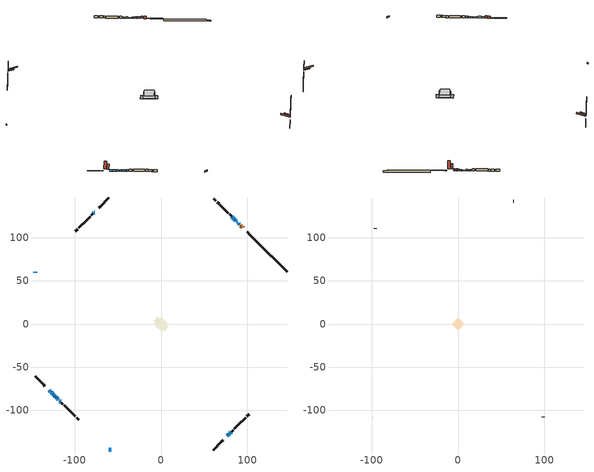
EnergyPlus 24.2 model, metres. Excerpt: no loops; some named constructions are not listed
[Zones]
conditioned space
 floor outside (Floor1 construction): -1.18,0 0,1.18 1.18,0 0,-1.18 z1.19
 floor adiabatic (AdiabaticFloorConstruction): -8.3,0 0,8.3 8.3,0 0,-8.3 z1.19
 floor foundation (Slab1 construction): -8.55,4 -4,8.55 8.55,-4 4,-8.55 z-1.5
 floor foundation (Slab2 construction): -2.55,0.94 -0.94,2.55 2.55,-0.94 0.94,-2.55 z0
 wall outside (RimJoist1 construction): 60.36,-145.71 69.78,-136.28 / -145.71,-60.36 -136.28,-69.78 / -60.36,145.71 -69.78,136.28 / 110.85,95.21 101.42,104.64 z1.19:1.49
 wall outside (RimJoist2 construction): 70.44,-135.63 71.71,-134.36 / -135.63,-70.44 -134.36,-71.71 / -70.44,135.63 -71.71,134.36 / 100.77,105.3 99.5,106.57 z1.19:1.49
 wall outside (AdiabaticWallConstruction 1): 94.58,111.49 93.68,112.38 / 93.03,113.04 92.45,113.61 / 91.8,114.27 91.42,114.65 z1.19:3.22
 wall outside (AdiabaticWallConstruction): -76.63,129.44 -76.97,129.1 / -117.99,-88.07 -117.65,-88.42 z1.19:2.79; 90.76,115.3 90.12,115.95 / -127.2,-78.86 -125.3,-80.77 / 80.52,-125.55 81.04,-125.02 / -116.99,-89.07 -115.93,-90.13 / 85.37,120.69 84.74,121.32 z1.19:2.97; -77.62,128.44 -78.15,127.92 / -60.36,-145.71 -59.36,-145.71 / 77.8,-128.26 78.51,-127.56 / -129.44,-76.63 -127.86,-78.21 / -124.64,-81.42 -123.24,-82.82 / -145.71,60.36 -145.71,59.36 / -58.44,-145.71 -57.44,-145.71 / 79.16,-126.9 79.86,-126.2 / -121.41,-84.66 -120.7,-85.36 z1.19:2.66; 76.63,-129.44 77.15,-128.92 z1.19:2.39; -122.59,-83.48 -122.06,-84 z1.19:2.18; 89.46,116.6 89.14,116.93 z1.19:2.31; -120.05,-86.02 -118.65,-87.42 z1.19:2.69; 88.48,117.58 88.17,117.9 z1.19:2.41; 87.51,118.55 87.19,118.88 z1.19:2.01; 86.53,119.53 86.03,120.04 z1.19:1.9; 84.09,121.98 83.01,123.06 z1.19:2.21; 82.35,123.71 81.8,124.27 z1.19:2.49
 wall outside (Wall1 construction): 81.7,-124.37 83.44,-122.63 / -115.28,-90.79 -113.54,-92.53 / -78.8,127.26 -80.54,125.53 / 81.14,124.92 79.4,126.66 z1.19:3.63
 wall outside (Wall2 construction): 84.09,-121.97 84.15,-121.92 / -112.88,-93.18 -112.83,-93.24 / -81.2,124.87 -81.25,124.81 / 78.75,127.32 78.69,127.37 z1.19:3.63
 wall outside (Wall3 construction): 84.8,-121.26 93.06,-113 / -112.17,-93.89 -103.91,-102.15 / -81.91,124.16 -90.17,115.9 / 78.03,128.03 69.77,136.29 z1.19:3.63
 wall outside (Wall4 construction): 93.72,-112.34 94.9,-111.17 / -103.25,-102.81 -102.08,-103.99 / -90.82,115.24 -92,114.06 / 69.12,136.95 67.94,138.12 z1.19:3.63
 wall outside (Wall5 construction): 95.55,-110.51 97.84,-108.23 / -101.42,-104.65 -99.14,-106.93 / -92.66,113.41 -94.94,111.13 / 67.28,138.78 65,141.06 z1.19:3.63
 wall outside (Wall7 construction): 99.32,-106.74 101.83,-104.24 / -97.65,-108.41 -95.15,-110.92 / -96.43,109.64 -98.93,107.13 / 63.52,142.55 61.01,145.05 z1.19:3.63
 wall foundation (FoundationWall1 construction): 111.51,94.56,-1.5 111.51,94.56,1.19 142.29,63.78,1.19 142.29,63.78,0.03 145.71,60.36,0.03 145.71,60.36,-1.5
 window (WindowConstruction 17): -76.63,129.44 -76.97,129.1 z1.19:2.79
 window (WindowConstruction 3): 90.76,115.3 90.12,115.95 z1.19:2.97
 window (WindowConstruction 4): -77.62,128.44 -78.15,127.92 z1.19:2.66
 window (WindowConstruction 5): -60.36,-145.71 -59.36,-145.71 z1.19:2.66
 window (WindowConstruction 6): 76.63,-129.44 77.15,-128.92 z1.19:2.38
 window (WindowConstruction 7): 77.8,-128.26 78.51,-127.56 z1.19:2.66
 window (WindowConstruction 8): -129.44,-76.63 -127.86,-78.21 z1.19:2.66
 window (WindowConstruction 9): -127.2,-78.86 -125.3,-80.77 z1.19:2.97
 window (WindowConstruction 10): -124.64,-81.42 -123.24,-82.82 z1.19:2.66
 window (WindowConstruction 11): -122.58,-83.48 -122.06,-84 z1.19:2.18
 window (WindowConstruction 12): -145.71,60.36 -145.71,59.36 z1.19:2.66
 window (WindowConstruction 18): 89.46,116.61 89.14,116.93 z1.19:2.31
 window (WindowConstruction 13): -58.44,-145.71 -57.44,-145.71 z1.19:2.66
 window (WindowConstruction 14): 79.16,-126.9 79.86,-126.2 z1.19:2.66
 window (WindowConstruction 15): -121.41,-84.66 -120.71,-85.36 z1.19:2.66
 window (WindowConstruction 16): -120.05,-86.02 -118.65,-87.42 z1.19:2.69
 window (WindowConstruction 24): -117.99,-88.07 -117.65,-88.41 z1.19:2.79
 window (WindowConstruction 21): 88.48,117.59 88.17,117.9 z1.19:2.41
 window (WindowConstruction 22): 80.52,-125.55 81.04,-125.02 z1.19:2.97
 window (WindowConstruction 23): -116.99,-89.07 -115.93,-90.13 z1.19:2.97
 window (WindowConstruction 19): 87.51,118.55 87.19,118.88 z1.19:2
 window (WindowConstruction 20): 86.53,119.53 86.03,120.03 z1.19:1.9
 window (WindowConstruction): 85.37,120.69 84.74,121.32 z1.19:2.97
 window (WindowConstruction 1): 84.09,121.98 83.01,123.05 z1.19:2.2
 window (WindowConstruction 2): 82.35,123.71 81.8,124.27 z1.19:2.49
 door (Door): 94.58,111.49 93.68,112.38 z1.19:3.22
 door (Door 1): 93.02,113.04 92.45,113.61 z1.19:3.22
 door (Door 2): 91.8,114.27 91.42,114.65 z1.19:3.22
 ceiling adiabatic (AdiabaticFloorConstruction): 0,-8.3 8.3,0 0,8.3 -8.3,0 z1.19
 roof outside (Roof2 construction): 75.97,-130.1,3.63 71.63,-125.76,5.67 70.49,-126.9,5.67 74.83,-131.24,3.63; -130.1,-75.97,3.63 -125.76,-71.63,5.67 -126.9,-70.49,5.67 -131.24,-74.83,3.63; -75.97,130.1,3.63 -71.63,125.76,5.67 -70.49,126.9,5.67 -74.83,131.24,3.63; 95.24,110.83,3.63 90.9,106.49,5.67 92.04,105.35,5.67 96.38,109.69,3.63
attic - vented
 floor to conditioned space (Floor2 construction Reversed): -7.04,0 0,7.04 7.04,0 0,-7.04 z3.63
 wall outside (Wall6 construction): 98.49,-107.57 98.67,-107.4 / -98.48,-107.58 -98.31,-107.76 / -95.6,110.47 -95.77,110.3 / 64.35,141.72 64.17,141.89 z1.19:3.63
 roof outside (Roof1 construction): 74.17,-131.9,3.63 67.32,-125.04,6.86 65.51,-126.85,6.86 72.36,-133.7,3.63; -131.9,-74.17,3.63 -125.04,-67.32,6.86 -126.85,-65.51,6.86 -133.7,-72.36,3.63; -74.17,131.9,3.63 -67.32,125.04,6.86 -65.51,126.85,6.86 -72.36,133.7,3.63; 97.04,109.03,3.63 90.18,102.18,6.86 91.99,100.37,6.86 98.84,107.22,3.63
[Schedule:Day:Interval]
clothes dryer exhaust 0 schedule day: No, 01:00, 0.123457, 02:00, 0.0740741, 03:00, 0.0493827, 04:00, 0.0246914, 05:00, 0.0493827, 06:00, 0.0740741, 07:00, 0.197531, 08:00, 0.395062, 09:00, 0.592593, 10:00, 0.839506, 11:00, 0.962963, 12:00, 1, 13:00, 0.91358, 14:00, 0.82716, 15:00, 0.716049, 16:00, 0.753086, 17:00, 0.679012, 18:00, 0.666667, 20:00, 0.62963, 21:00, 0.641975, 22:00, 0.666667, 23:00, 0.54321, 24:00, 0.296296
clothes dryer exhaust 0 schedule default day; cooling season schedule day; cooling season schedule day 2; cooling season schedule default day; exterior lighting schedule default day; natural vent schedule default day: No, 24:00, 0
cooling season schedule day 1: No, 24:00, 1
exterior lighting schedule day 10: No, 01:00, 0.552381, 03:00, 0.510952, 05:00, 0.483333, 06:00, 0.538571, 07:00, 0.607619, 08:00, 0.56619, 09:00, 0.428095, 10:00, 0.345238, 12:00, 0.331429, 13:00, 0.345238, 14:00, 0.386667, 15:00, 0.414286, 16:00, 0.483333, 17:00, 0.607619, 18:00, 0.773333, 19:00, 0.88381, 20:00, 0.939048, 21:00, 0.966667, 22:00, 0.897619, 23:00, 0.773333, 24:00, 0.649048
exterior lighting schedule day 11: No, 01:00, 0.571429, 03:00, 0.528571, 05:00, 0.5, 06:00, 0.557143, 07:00, 0.628571, 08:00, 0.585714, 09:00, 0.442857, 10:00, 0.357143, 12:00, 0.342857, 13:00, 0.357143, 14:00, 0.4, 15:00, 0.428571, 16:00, 0.5, 17:00, 0.628571, 18:00, 0.8, 19:00, 0.914286, 20:00, 0.971429, 21:00, 1, 22:00, 0.928571, 23:00, 0.8, 24:00, 0.671429
exterior lighting schedule day 4: No, 01:00, 0.4, 03:00, 0.37, 05:00, 0.35, 06:00, 0.39, 07:00, 0.44, 08:00, 0.41, 09:00, 0.31, 10:00, 0.25, 12:00, 0.24, 13:00, 0.25, 14:00, 0.28, 15:00, 0.3, 16:00, 0.35, 17:00, 0.44, 18:00, 0.56, 19:00, 0.64, 20:00, 0.68, 21:00, 0.7, 22:00, 0.65, 23:00, 0.56, 24:00, 0.47
exterior lighting schedule day 5: No, 01:00, 0.380952, 03:00, 0.352381, 05:00, 0.333333, 06:00, 0.371429, 07:00, 0.419048, 08:00, 0.390476, 09:00, 0.295238, 10:00, 0.238095, 12:00, 0.228571, 13:00, 0.238095, 14:00, 0.266667, 15:00, 0.285714, 16:00, 0.333333, 17:00, 0.419048, 18:00, 0.533333, 19:00, 0.609524, 20:00, 0.647619, 21:00, 0.666667, 22:00, 0.619048, 23:00, 0.533333, 24:00, 0.447619
exterior lighting schedule day 6: No, 01:00, 0.390476, 03:00, 0.36119, 05:00, 0.341667, 06:00, 0.380714, 07:00, 0.429524, 08:00, 0.400238, 09:00, 0.302619, 10:00, 0.244048, 12:00, 0.234286, 13:00, 0.244048, 14:00, 0.273333, 15:00, 0.292857, 16:00, 0.341667, 17:00, 0.429524, 18:00, 0.546667, 19:00, 0.624762, 20:00, 0.66381, 21:00, 0.683333, 22:00, 0.634524, 23:00, 0.546667, 24:00, 0.45881
exterior lighting schedule day 7: No, 01:00, 0.419048, 03:00, 0.387619, 05:00, 0.366667, 06:00, 0.408571, 07:00, 0.460952, 08:00, 0.429524, 09:00, 0.324762, 10:00, 0.261905, 12:00, 0.251429, 13:00, 0.261905, 14:00, 0.293333, 15:00, 0.314286, 16:00, 0.366667, 17:00, 0.460952, 18:00, 0.586667, 19:00, 0.670476, 20:00, 0.712381, 21:00, 0.733333, 22:00, 0.680952, 23:00, 0.586667, 24:00, 0.492381
exterior lighting schedule day 8: No, 01:00, 0.466667, 03:00, 0.431667, 05:00, 0.408333, 06:00, 0.455, 07:00, 0.513333, 08:00, 0.478333, 09:00, 0.361667, 10:00, 0.291667, 12:00, 0.28, 13:00, 0.291667, 14:00, 0.326667, 15:00, 0.35, 16:00, 0.408333, 17:00, 0.513333, 18:00, 0.653333, 19:00, 0.746667, 20:00, 0.793333, 21:00, 0.816667, 22:00, 0.758333, 23:00, 0.653333, 24:00, 0.548333
exterior lighting schedule day 9: No, 01:00, 0.509524, 03:00, 0.47131, 05:00, 0.445833, 06:00, 0.496786, 07:00, 0.560476, 08:00, 0.522262, 09:00, 0.394881, 10:00, 0.318452, 12:00, 0.305714, 13:00, 0.318452, 14:00, 0.356667, 15:00, 0.382143, 16:00, 0.445833, 17:00, 0.560476, 18:00, 0.713333, 19:00, 0.815238, 20:00, 0.86619, 21:00, 0.891667, 22:00, 0.827976, 23:00, 0.713333, 24:00, 0.59869
[Schedule:Week:Daily]
clothes dryer exhaust 0 schedule Week Rule - Jan1-Dec31: clothes dryer exhaust 0 schedule day, clothes dryer exhaust 0 schedule day, clothes dryer exhaust 0 schedule day, clothes dryer exhaust 0 schedule day, clothes dryer exhaust 0 schedule day, clothes dryer exhaust 0 schedule day, clothes dryer exhaust 0 schedule day, clothes dryer exhaust 0 schedule default day, clothes dryer exhaust 0 schedule default day, clothes dryer exhaust 0 schedule default day, clothes dryer exhaust 0 schedule default day, clothes dryer exhaust 0 schedule default day
cooling season schedule Week Rule - Jan1-May26: cooling season schedule day, cooling season schedule day, cooling season schedule day, cooling season schedule day, cooling season schedule day, cooling season schedule day, cooling season schedule day, cooling season schedule default day, cooling season schedule default day, cooling season schedule default day, cooling season schedule default day, cooling season schedule default day
cooling season schedule Week Rule - May27-Jun2: cooling season schedule day, cooling season schedule day, cooling season schedule day, cooling season schedule day, cooling season schedule day, cooling season schedule day 1, cooling season schedule day 1, cooling season schedule default day, cooling season schedule default day, cooling season schedule default day, cooling season schedule default day, cooling season schedule default day
cooling season schedule Week Rule - Jun3-Aug25: cooling season schedule day 1, cooling season schedule day 1, cooling season schedule day 1, cooling season schedule day 1, cooling season schedule day 1, cooling season schedule day 1, cooling season schedule day 1, cooling season schedule default day, cooling season schedule default day, cooling season schedule default day, cooling season schedule default day, cooling season schedule default day
cooling season schedule Week Rule - Aug26-Sep1: cooling season schedule day 1, cooling season schedule day 1, cooling season schedule day 1, cooling season schedule day 1, cooling season schedule day 1, cooling season schedule day 1, cooling season schedule day 2, cooling season schedule default day, cooling season schedule default day, cooling season schedule default day, cooling season schedule default day, cooling season schedule default day
cooling season schedule Week Rule - Sep2-Dec31: cooling season schedule day 2, cooling season schedule day 2, cooling season schedule day 2, cooling season schedule day 2, cooling season schedule day 2, cooling season schedule day 2, cooling season schedule day 2, cooling season schedule default day, cooling season schedule default day, cooling season schedule default day, cooling season schedule default day, cooling season schedule default day
exterior lighting schedule Week Rule - May6-May26: exterior lighting schedule day 4, exterior lighting schedule day 4, exterior lighting schedule day 4, exterior lighting schedule day 4, exterior lighting schedule day 4, exterior lighting schedule day 4, exterior lighting schedule day 4, exterior lighting schedule default day, exterior lighting schedule default day, exterior lighting schedule default day, exterior lighting schedule default day, exterior lighting schedule default day
exterior lighting schedule Week Rule - May27-Jun2: exterior lighting schedule day 4, exterior lighting schedule day 4, exterior lighting schedule day 4, exterior lighting schedule day 4, exterior lighting schedule day 4, exterior lighting schedule day 5, exterior lighting schedule day 5, exterior lighting schedule default day, exterior lighting schedule default day, exterior lighting schedule default day, exterior lighting schedule default day, exterior lighting schedule default day
exterior lighting schedule Week Rule - Jun3-Jun30: exterior lighting schedule day 5, exterior lighting schedule day 5, exterior lighting schedule day 5, exterior lighting schedule day 5, exterior lighting schedule day 5, exterior lighting schedule day 5, exterior lighting schedule day 5, exterior lighting schedule default day, exterior lighting schedule default day, exterior lighting schedule default day, exterior lighting schedule default day, exterior lighting schedule default day
exterior lighting schedule Week Rule - Jul1-Jul28: exterior lighting schedule day 6, exterior lighting schedule day 6, exterior lighting schedule day 6, exterior lighting schedule day 6, exterior lighting schedule day 6, exterior lighting schedule day 6, exterior lighting schedule day 6, exterior lighting schedule default day, exterior lighting schedule default day, exterior lighting schedule default day, exterior lighting schedule default day, exterior lighting schedule default day
exterior lighting schedule Week Rule - Jul29-Aug4: exterior lighting schedule day 6, exterior lighting schedule day 6, exterior lighting schedule day 6, exterior lighting schedule day 7, exterior lighting schedule day 7, exterior lighting schedule day 7, exterior lighting schedule day 7, exterior lighting schedule default day, exterior lighting schedule default day, exterior lighting schedule default day, exterior lighting schedule default day, exterior lighting schedule default day
exterior lighting schedule Week Rule - Aug5-Aug25: exterior lighting schedule day 7, exterior lighting schedule day 7, exterior lighting schedule day 7, exterior lighting schedule day 7, exterior lighting schedule day 7, exterior lighting schedule day 7, exterior lighting schedule day 7, exterior lighting schedule default day, exterior lighting schedule default day, exterior lighting schedule default day, exterior lighting schedule default day, exterior lighting schedule default day
exterior lighting schedule Week Rule - Aug26-Sep1: exterior lighting schedule day 7, exterior lighting schedule day 7, exterior lighting schedule day 7, exterior lighting schedule day 7, exterior lighting schedule day 7, exterior lighting schedule day 7, exterior lighting schedule day 8, exterior lighting schedule default day, exterior lighting schedule default day, exterior lighting schedule default day, exterior lighting schedule default day, exterior lighting schedule default day
exterior lighting schedule Week Rule - Sep2-Sep29: exterior lighting schedule day 8, exterior lighting schedule day 8, exterior lighting schedule day 8, exterior lighting schedule day 8, exterior lighting schedule day 8, exterior lighting schedule day 8, exterior lighting schedule day 8, exterior lighting schedule default day, exterior lighting schedule default day, exterior lighting schedule default day, exterior lighting schedule default day, exterior lighting schedule default day
exterior lighting schedule Week Rule - Sep30-Oct6: exterior lighting schedule day 8, exterior lighting schedule day 9, exterior lighting schedule day 9, exterior lighting schedule day 9, exterior lighting schedule day 9, exterior lighting schedule day 9, exterior lighting schedule day 9, exterior lighting schedule default day, exterior lighting schedule default day, exterior lighting schedule default day, exterior lighting schedule default day, exterior lighting schedule default day
exterior lighting schedule Week Rule - Oct7-Oct27: exterior lighting schedule day 9, exterior lighting schedule day 9, exterior lighting schedule day 9, exterior lighting schedule day 9, exterior lighting schedule day 9, exterior lighting schedule day 9, exterior lighting schedule day 9, exterior lighting schedule default day, exterior lighting schedule default day, exterior lighting schedule default day, exterior lighting schedule default day, exterior lighting schedule default day
exterior lighting schedule Week Rule - Oct28-Nov3: exterior lighting schedule day 9, exterior lighting schedule day 9, exterior lighting schedule day 9, exterior lighting schedule day 9, exterior lighting schedule day 10, exterior lighting schedule day 10, exterior lighting schedule day 10, exterior lighting schedule default day, exterior lighting schedule default day, exterior lighting schedule default day, exterior lighting schedule default day, exterior lighting schedule default day
exterior lighting schedule Week Rule - Nov4-Nov24: exterior lighting schedule day 10, exterior lighting schedule day 10, exterior lighting schedule day 10, exterior lighting schedule day 10, exterior lighting schedule day 10, exterior lighting schedule day 10, exterior lighting schedule day 10, exterior lighting schedule default day, exterior lighting schedule default day, exterior lighting schedule default day, exterior lighting schedule default day, exterior lighting schedule default day
exterior lighting schedule Week Rule - Nov25-Dec1: exterior lighting schedule day 10, exterior lighting schedule day 10, exterior lighting schedule day 10, exterior lighting schedule day 10, exterior lighting schedule day 10, exterior lighting schedule day 10, exterior lighting schedule day 11, exterior lighting schedule default day, exterior lighting schedule default day, exterior lighting schedule default day, exterior lighting schedule default day, exterior lighting schedule default day
exterior lighting schedule Week Rule - Dec2-Dec31: exterior lighting schedule day 11, exterior lighting schedule day 11, exterior lighting schedule day 11, exterior lighting schedule day 11, exterior lighting schedule day 11, exterior lighting schedule day 11, exterior lighting schedule day 11, exterior lighting schedule default day, exterior lighting schedule default day, exterior lighting schedule default day, exterior lighting schedule default day, exterior lighting schedule default day
natural vent schedule Week Rule - Jan1-Dec31: natural vent schedule default day, natural vent schedule default day, natural vent schedule default day, natural vent schedule default day, natural vent schedule default day, natural vent schedule default day, natural vent schedule default day, natural vent schedule default day, natural vent schedule default day, natural vent schedule default day, natural vent schedule default day, natural vent schedule default day
[Schedule:Year]
clothes dryer exhaust 0 schedule: clothes dryer exhaust 0 schedule Week Rule - Jan1-Dec31, 1, 1, 12, 31
cooling season schedule: cooling season schedule Week Rule - Jan1-May26, 1, 1, 5, 26, cooling season schedule Week Rule - May27-Jun2, 5, 27, 6, 2, cooling season schedule Week Rule - Jun3-Aug25, 6, 3, 8, 25, cooling season schedule Week Rule - Aug26-Sep1, 8, 26, 9, 1, cooling season schedule Week Rule - Sep2-Dec31, 9, 2, 12, 31
natural vent schedule: natural vent schedule Week Rule - Jan1-Dec31, 1, 1, 12, 31
